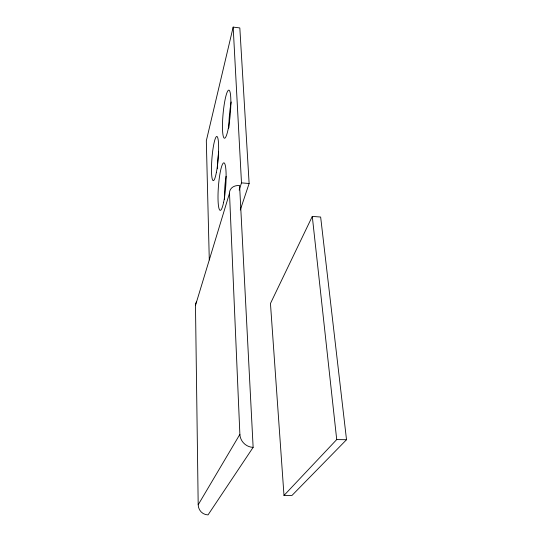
<?xml version="1.0" encoding="UTF-8"?>
<svg xmlns="http://www.w3.org/2000/svg" width="542" height="542" viewBox="0 0 542 542"><rect width="100%" height="100%" fill="white"/><g stroke="black" fill="none" stroke-linecap="round" stroke-linejoin="round"><path stroke-width="0.81" d="M240.269 209.998L249.124 183.501L239.828 27.927L233.168 27.1L206.319 140.791L209.287 259.943M195.479 305.431L229.503 193.223A10.535 8.367 18.4 0 1 239.598 185.554L253.134 447.36L208.033 514.9A10.115 9.749 76.7 0 1 198.189 504.778L195.479 305.431A8.306 7.303 17 0 1 196.556 301.758M239.171 190.12L241.488 182.871L233.168 27.1M312.287 216.407L270.458 303.493L283.994 495.449L291.982 495.435L346.521 439.718L320.647 217.03L312.287 216.407L336.717 439.582L283.994 495.449M198.189 504.778L239.876 434.345L229.503 193.223M336.717 439.582L346.521 439.718M241.488 182.871L249.124 183.501M228.9 127.621A24.092 3.787 -84.7 0 1 231.21 101.984M224.463 199.361A23.773 3.828 -85.6 0 1 226.068 176.292M217.464 168.738A22.12 3.279 -85.3 0 1 218.65 151.956M253.134 447.36A13.157 12.31 43.7 0 1 239.876 434.345M223.622 202.268A23.814 3.631 -85.6 0 0 224.517 163.291A23.814 3.631 -85.6 0 0 218.04 194.165A23.814 3.631 -85.6 0 0 223.622 202.268M228.317 128.332A24.133 3.591 -84.8 0 0 229.158 90.263A24.133 3.591 -84.8 0 0 222.498 123.901A24.133 3.591 -84.8 0 0 228.317 128.332M216.353 172.586A22.154 3.11 -85.4 0 0 217.281 136.767A22.154 3.11 -85.4 0 0 211.516 166.313A22.154 3.11 -85.4 0 0 216.353 172.586"/></g></svg>
